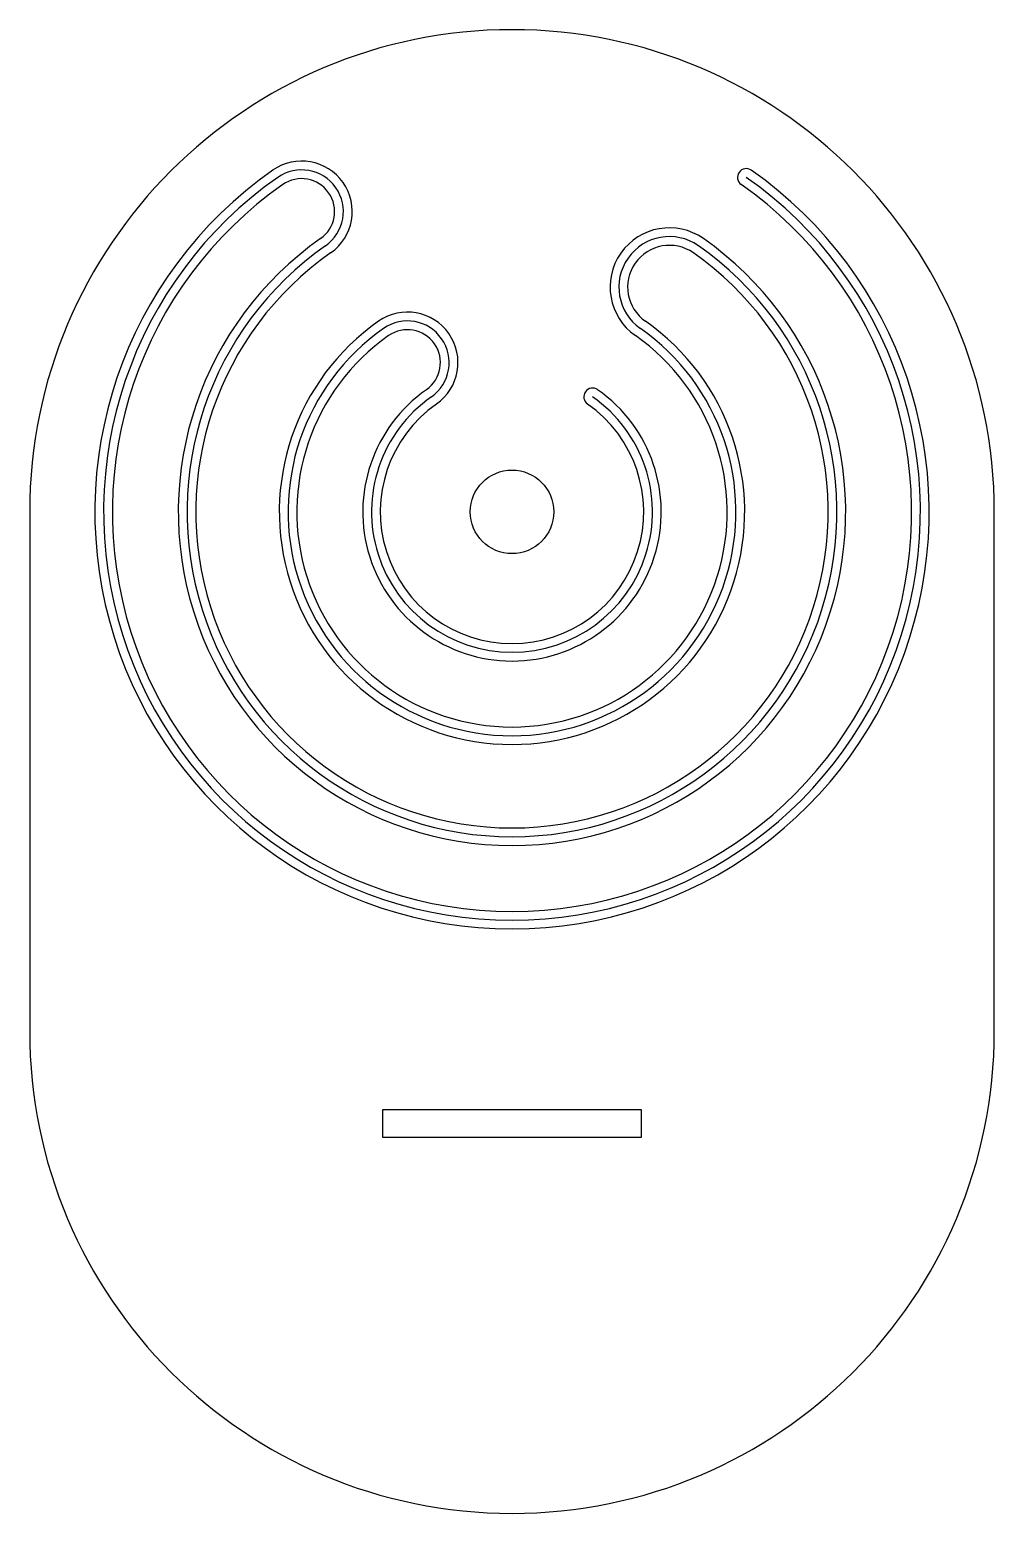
# Model space of a CAD drawing. Header units: inches. Extents: x -6.6 to 6.4, y -5.3 to 14.7.
import ezdxf

# ---------------------------------------------------------------- set-up
doc = ezdxf.new("R2010")
doc.units = ezdxf.units.IN
doc.layers.get('0').update_dxf_attribs({"linetype": 'CONTINUOUS'})

msp = doc.modelspace()

# ---------------------------------------------------------------- linework, layer by layer
msp.add_lwpolyline([(-6.616, 1.183, 1), (6.384, 1.183), (6.384, 8.183, 1), (-6.616, 8.183)], format="xyb", close=True)
msp.add_lwpolyline([(-1.858, -0.25), (-1.858, 0.125), (1.626, 0.125), (1.626, -0.25)], close=True)
msp.add_circle((-0.116, 8.183), 0.563)
for centre, radius, start, end in [((-2.951, 12.231), 0.681, -55, 125), ((3.041, 12.692), 0.118, 55, 235), ((-0.116, 8.183), 5.622, -235, 55), ((-0.116, 8.183), 5.504, -235, 55), ((-2.951, 12.231), 0.562, -55, 125), ((-2.951, 12.231), 0.444, -55, 125), ((-0.116, 8.183), 5.386, -235, 55), ((2.005, 11.213), 0.799, 55, 235), ((-0.116, 8.183), 4.497, -235, 55), ((2.005, 11.213), 0.681, 55, 235), ((-0.116, 8.183), 4.379, -235, 55), ((-0.116, 8.183), 4.261, -235, 55), ((2.005, 11.213), 0.563, 55, 235), ((-1.525, 10.195), 0.681, -55, 125), ((-0.116, 8.183), 3.136, -235, 55), ((-0.116, 8.183), 3.018, -235, 55), ((-1.525, 10.195), 0.562, -55, 125), ((-1.525, 10.195), 0.444, -55, 125), ((-0.116, 8.183), 2.9, -235, 55), ((-0.116, 8.183), 2.011, -235, 55), ((0.97, 9.734), 0.118, 55, 235), ((-0.116, 8.183), 1.893, -235, 55), ((-0.116, 8.183), 1.775, -235, 55)]:
    msp.add_arc(centre, radius, start, end)

doc.saveas('drawing.dxf')
